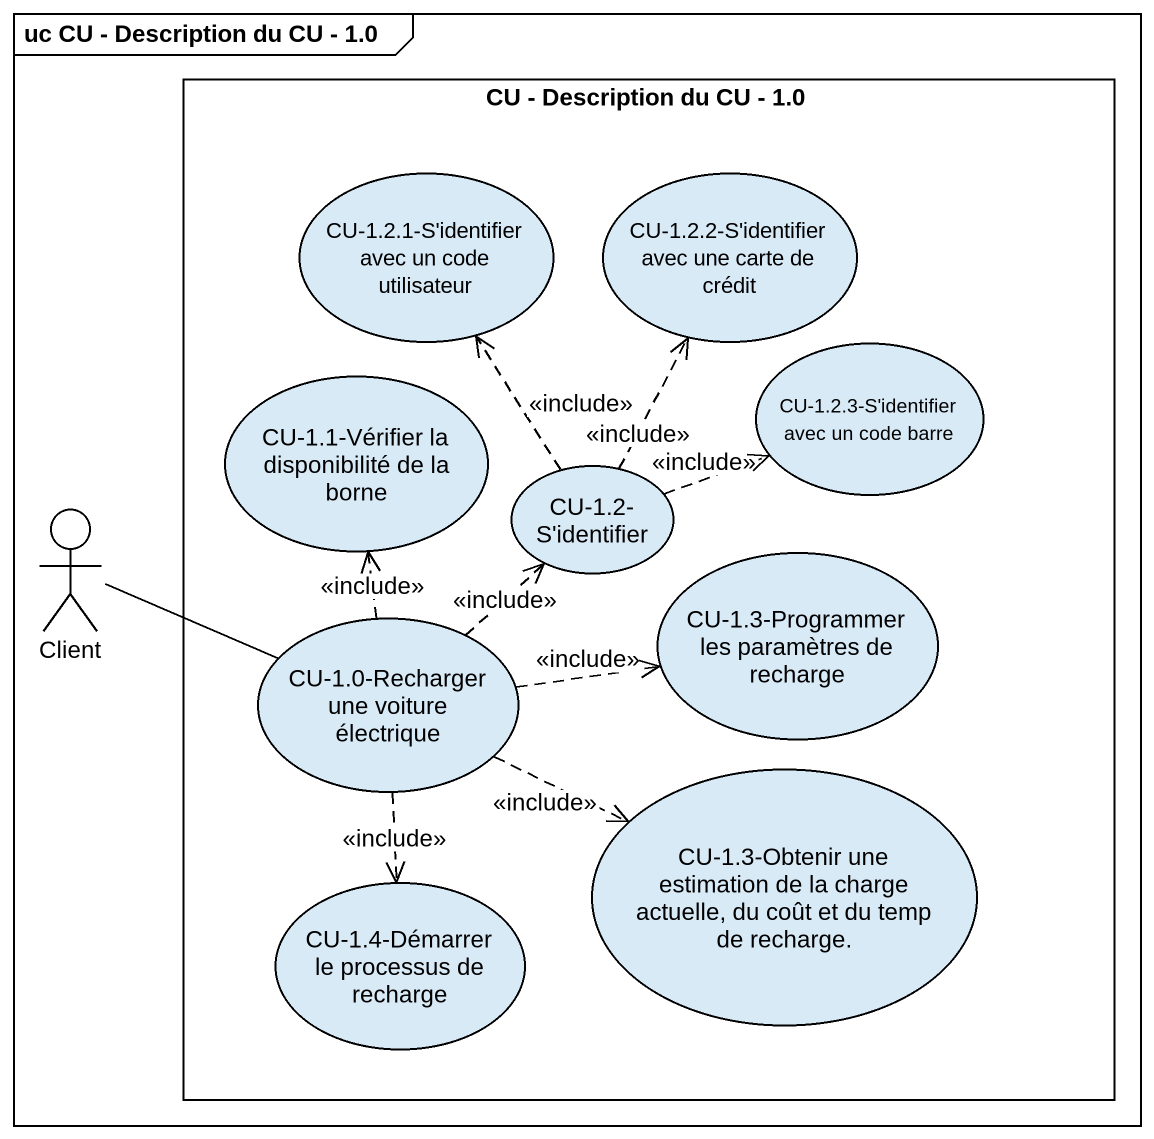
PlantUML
@startuml
mainframe uc CU - Description du CU - 1.0
rectangle "CU - Description du CU - 1.0" as CU_Description_du_CU_1_0 {
  usecase "CU-1.2.1-S'identifier avec un code utilisateur" as CU_1_2_1_S_identifier_avec
  usecase "CU-1.2.2-S'identifier avec une carte de crédit" as CU_1_2_2_S_identifier_avec
  usecase "CU-1.1-Vérifier la disponibilité de la borne" as CU_1_1_Vérifier_la
  usecase "CU-1.2.3-S'identifier avec un code barre" as CU_1_2_3_S_identifier_avec
  usecase "CU-1.2-S'identifier" as CU_1_2_S_identifier
  usecase "CU-1.3-Programmer les paramètres de recharge" as CU_1_3_Programmer_les
  usecase "CU-1.0-Recharger une voiture électrique" as CU_1_0_Recharger_une
  usecase "CU-1.3-Obtenir une estimation de la charge actuelle, du coût et du temp de recharge." as CU_1_3_Obtenir_une
  usecase "CU-1.4-Démarrer le processus de recharge" as CU_1_4_Démarrer_le
}
actor Client
Client -right- CU_1_0_Recharger_une
CU_1_2_S_identifier .up.> CU_1_2_1_S_identifier_avec : <<include>>
CU_1_2_S_identifier .up.> CU_1_2_2_S_identifier_avec : <<include>>
CU_1_2_S_identifier .right.> CU_1_2_3_S_identifier_avec : <<include>>
CU_1_0_Recharger_une .up.> CU_1_1_Vérifier_la : <<include>>
CU_1_0_Recharger_une .up.> CU_1_2_S_identifier : <<include>>
CU_1_0_Recharger_une .right.> CU_1_3_Programmer_les : <<include>>
CU_1_0_Recharger_une .right.> CU_1_3_Obtenir_une : <<include>>
CU_1_0_Recharger_une ..> CU_1_4_Démarrer_le : <<include>>
@enduml
